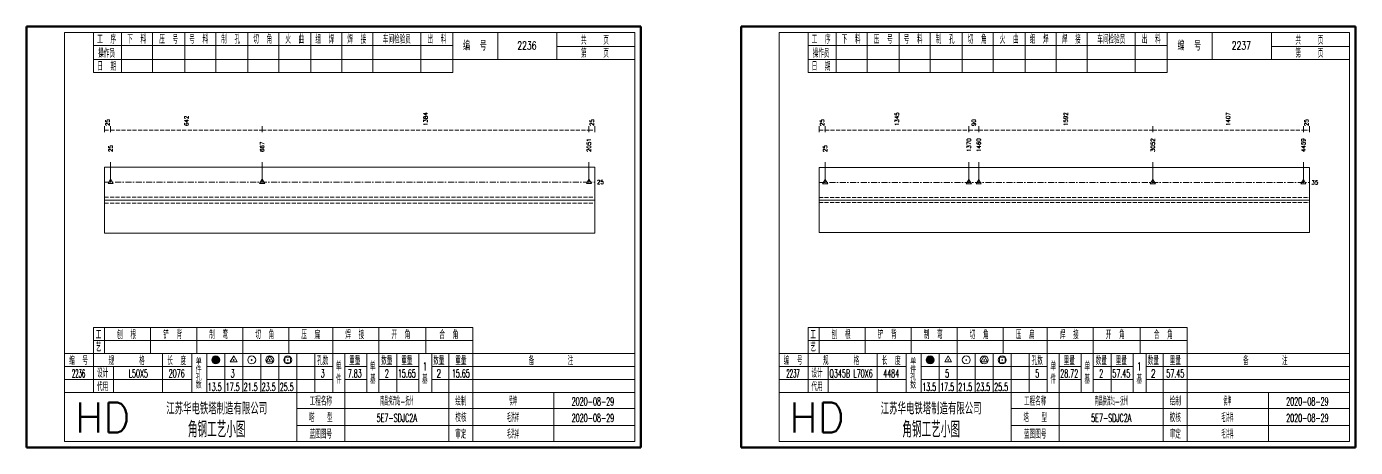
# Model space of a CAD drawing. Extents: x 0 to 5305, y 0 to 1513.
# Drawn here: x 3213 to 3877, y 782 to 992 of the extents above; entities that cross this region are included whole.
import ezdxf
from ezdxf.enums import TextEntityAlignment as Align

# ---------------------------------------------------------------- set-up
doc = ezdxf.new("R2010")
doc.units = 0
doc.header["$MEASUREMENT"] = 0
doc.linetypes.add('一点画线', pattern=[5.2, 3, -1, 0.2, -1])
doc.linetypes.add('虚线', pattern=[2.75, 2, -0.75])
doc.layers.get('0').update_dxf_attribs({"linetype": 'CONTINUOUS', "lineweight": 25})
doc.layers.add('1', color=7, linetype='CONTINUOUS', lineweight=25)
doc.layers.add('4', color=7, linetype='CONTINUOUS', lineweight=25)
doc.styles.get("Standard").update_dxf_attribs({"font": 'simplex.shx', "width": 0.7, "height": 3, "bigfont": 'gbhzfs.shx'})

msp = doc.modelspace()

# ---------------------------------------------------------------- linework, layer by layer
at = {"color": 8, "linetype": 'Continuous', "lineweight": 9}
for p, q in [((3252, 939.25), (3252, 942.25)), ((3255, 939.25), (3255, 942.25)), ((3255, 939.25), (3255, 942.25)), ((3330.72, 939.25), (3330.72, 942.25)), ((3330.72, 939.25), (3330.72, 942.25)), ((3494, 939.25), (3494, 942.25)), ((3494, 939.25), (3494, 942.25)), ((3497, 939.25), (3497, 942.25)), ((3609, 939.25), (3609, 942.25)), ((3612, 939.25), (3612, 942.25)), ((3612, 939.25), (3612, 942.25)), ((3683.86, 939.25), (3683.86, 942.25)), ((3683.86, 939.25), (3683.86, 942.25)), ((3688.77, 939.25), (3688.77, 942.25)), ((3688.77, 939.25), (3688.77, 942.25)), ((3775.76, 939.25), (3775.76, 942.25)), ((3775.76, 939.25), (3775.76, 942.25)), ((3851, 939.25), (3851, 942.25)), ((3851, 939.25), (3851, 942.25)), ((3854, 939.25), (3854, 942.25))]:
    msp.add_line(p, q, dxfattribs=at)
at = {"color": 8, "linetype": '虚线', "lineweight": 9}
for p, q in [((3252, 940.25), (3255, 940.25)), ((3255, 940.25), (3330.72, 940.25)), ((3330.72, 940.25), (3494, 940.25)), ((3494, 940.25), (3497, 940.25)), ((3609, 940.25), (3612, 940.25)), ((3612, 940.25), (3683.86, 940.25)), ((3683.86, 940.25), (3688.77, 940.25)), ((3688.77, 940.25), (3775.76, 940.25)), ((3775.76, 940.25), (3851, 940.25)), ((3851, 940.25), (3854, 940.25))]:
    msp.add_line(p, q, dxfattribs=at)
at = {"color": 7, "linetype": 'Continuous', "lineweight": 13}
for p, q in [((3255, 914.25), (3255, 924.25)), ((3330.72, 914.25), (3330.72, 924.25)), ((3494, 914.25), (3494, 924.25)), ((3612, 914.04), (3612, 924.25)), ((3683.86, 914.04), (3683.86, 924.25)), ((3688.77, 914.04), (3688.77, 924.25)), ((3775.76, 914.04), (3775.76, 924.25)), ((3851, 914.04), (3851, 924.25)), ((3255, 915.75), (3253.7, 913.5)), ((3253.7, 913.5), (3256.3, 913.5)), ((3254.85, 914.1), (3255.15, 914.4)), ((3255.15, 914.1), (3254.85, 914.4)), ((3256.3, 913.5), (3255, 915.75)), ((3330.72, 915.75), (3329.42, 913.5)), ((3329.42, 913.5), (3332.02, 913.5)), ((3330.57, 914.1), (3330.87, 914.4)), ((3330.87, 914.1), (3330.57, 914.4)), ((3332.02, 913.5), (3330.72, 915.75)), ((3494, 915.75), (3492.7, 913.5)), ((3492.7, 913.5), (3495.3, 913.5)), ((3493.85, 914.1), (3494.15, 914.4)), ((3494.15, 914.1), (3493.85, 914.4)), ((3495.3, 913.5), (3494, 915.75)), ((3612, 915.54), (3610.7, 913.29)), ((3610.7, 913.29), (3613.3, 913.29)), ((3611.85, 913.89), (3612.15, 914.19)), ((3612.15, 913.89), (3611.85, 914.19)), ((3613.3, 913.29), (3612, 915.54)), ((3683.86, 915.54), (3682.56, 913.29)), ((3682.56, 913.29), (3685.15, 913.29)), ((3683.71, 913.89), (3684.01, 914.19)), ((3684.01, 913.89), (3683.71, 914.19)), ((3685.15, 913.29), (3683.86, 915.54)), ((3688.77, 915.54), (3687.47, 913.29)), ((3687.47, 913.29), (3690.07, 913.29)), ((3688.62, 913.89), (3688.92, 914.19)), ((3688.92, 913.89), (3688.62, 914.19)), ((3690.07, 913.29), (3688.77, 915.54)), ((3775.76, 915.54), (3774.46, 913.29)), ((3774.46, 913.29), (3777.06, 913.29)), ((3775.61, 913.89), (3775.91, 914.19)), ((3775.91, 913.89), (3775.61, 914.19)), ((3777.06, 913.29), (3775.76, 915.54)), ((3851, 915.54), (3849.7, 913.29)), ((3849.7, 913.29), (3852.3, 913.29)), ((3850.85, 913.89), (3851.15, 914.19)), ((3851.15, 913.89), (3850.85, 914.19)), ((3852.3, 913.29), (3851, 915.54))]:
    msp.add_line(p, q, dxfattribs=at)
at = {"color": 7, "linetype": 'Continuous', "lineweight": 18}
for p, q in [((3252, 921.75), (3252, 888.75)), ((3252, 921.75), (3497, 921.75)), ((3497, 921.75), (3497, 888.75)), ((3609, 921.54), (3609, 888.96)), ((3609, 921.54), (3854, 921.54)), ((3854, 921.54), (3854, 888.96)), ((3252, 905.25), (3497, 905.25)), ((3609, 905.25), (3854, 905.25))]:
    msp.add_line(p, q, dxfattribs=at)
at = {"color": 3, "linetype": '一点画线', "lineweight": 13}
for p, q in [((3252, 914.25), (3497, 914.25)), ((3609, 914.04), (3854, 914.04))]:
    msp.add_line(p, q, dxfattribs=at)
at = {"color": 1, "linetype": '虚线', "lineweight": 18}
for p, q in [((3252, 906.75), (3497, 906.75)), ((3252, 903.75), (3497, 903.75)), ((3609, 906.54), (3854, 906.54)), ((3609, 903.96), (3854, 903.96))]:
    msp.add_line(p, q, dxfattribs=at)
at = {"layer": '1', "color": 7, "linetype": 'Continuous', "lineweight": 18}
for p, q in [((3252, 888.75), (3497, 888.75)), ((3609, 888.96), (3854, 888.96))]:
    msp.add_line(p, q, dxfattribs=at)
at = {"layer": '4', "color": 1, "linetype": 'Continuous', "lineweight": 50}
for p, q in [((3520, 992), (3213, 992)), ((3213, 992), (3213, 781.5)), ((3520, 781.5), (3520, 992)), ((3877, 992), (3570, 992)), ((3570, 992), (3570, 781.5)), ((3877, 781.5), (3877, 992)), ((3213, 781.5), (3520, 781.5)), ((3570, 781.5), (3877, 781.5))]:
    msp.add_line(p, q, dxfattribs=at)
at = {"layer": '4', "color": 1, "linetype": 'Continuous', "lineweight": 18}
for p, q in [((3517, 989), (3232, 989)), ((3232, 989), (3232, 784.5)), ((3246.5, 989), (3246.5, 969)), ((3260.5, 989), (3260.5, 969)), ((3276, 989), (3276, 969)), ((3292, 989), (3292, 969)), ((3307.5, 989), (3307.5, 969)), ((3323.5, 989), (3323.5, 969)), ((3339, 989), (3339, 969)), ((3355, 989), (3355, 969)), ((3370.5, 989), (3370.5, 969)), ((3386, 989), (3386, 969)), ((3410, 989), (3410, 969)), ((3426, 989), (3426, 969)), ((3448.5, 989), (3448.5, 975.5)), ((3478, 989), (3478, 975.5)), ((3517, 784.5), (3517, 989)), ((3874, 989), (3589, 989)), ((3589, 989), (3589, 784.5)), ((3603.5, 989), (3603.5, 969)), ((3617.5, 989), (3617.5, 969)), ((3633, 989), (3633, 969)), ((3649, 989), (3649, 969)), ((3664.5, 989), (3664.5, 969)), ((3680.5, 989), (3680.5, 969)), ((3696, 989), (3696, 969)), ((3712, 989), (3712, 969)), ((3727.5, 989), (3727.5, 969)), ((3743, 989), (3743, 969)), ((3767, 989), (3767, 969)), ((3783, 989), (3783, 969)), ((3805.5, 989), (3805.5, 975.5)), ((3835, 989), (3835, 975.5)), ((3874, 784.5), (3874, 989)), ((3246.5, 982.5), (3426, 982.5)), ((3478, 982), (3517, 982)), ((3603.5, 982.5), (3783, 982.5)), ((3835, 982), (3874, 982)), ((3246.5, 975.5), (3517, 975.5)), ((3603.5, 975.5), (3874, 975.5)), ((3246.5, 969), (3426, 969)), ((3603.5, 969), (3783, 969)), ((3246.5, 841.5), (3436, 841.5)), ((3246.5, 841.5), (3246.5, 828.5)), ((3252, 841.5), (3252, 828.5)), ((3275, 841.5), (3275, 828.5)), ((3298, 841.5), (3298, 828.5)), ((3321, 841.5), (3321, 828.5)), ((3344, 841.5), (3344, 828.5)), ((3366, 841.5), (3366, 828.5)), ((3389, 841.5), (3389, 828.5)), ((3412.5, 841.5), (3412.5, 828.5)), ((3436, 841.5), (3436, 828.5)), ((3603.5, 841.5), (3793, 841.5)), ((3603.5, 841.5), (3603.5, 828.5)), ((3609, 841.5), (3609, 828.5)), ((3632, 841.5), (3632, 828.5)), ((3655, 841.5), (3655, 828.5)), ((3678, 841.5), (3678, 828.5)), ((3701, 841.5), (3701, 828.5)), ((3723, 841.5), (3723, 828.5)), ((3746, 841.5), (3746, 828.5)), ((3769.5, 841.5), (3769.5, 828.5)), ((3793, 841.5), (3793, 828.5)), ((3246.5, 835), (3436, 835)), ((3603.5, 835), (3793, 835)), ((3232, 828.5), (3517, 828.5)), ((3246.5, 828.5), (3246.5, 809)), ((3281, 828.5), (3281, 809)), ((3295.5, 828.5), (3295.5, 809)), ((3303, 828.5), (3303, 809)), ((3312, 828.5), (3312, 809)), ((3321, 828.5), (3321, 809)), ((3330, 828.5), (3330, 809)), ((3339, 828.5), (3339, 809)), ((3348, 828.5), (3348, 809)), ((3357, 828.5), (3357, 809)), ((3366, 828.5), (3366, 809)), ((3372, 828.5), (3372, 809)), ((3383, 828.5), (3383, 809)), ((3389, 828.5), (3389, 809)), ((3398, 828.5), (3398, 809)), ((3409, 828.5), (3409, 809)), ((3415.5, 828.5), (3415.5, 809)), ((3424, 828.5), (3424, 809)), ((3436, 828.5), (3436, 809)), ((3589, 828.5), (3874, 828.5)), ((3603.5, 828.5), (3603.5, 809)), ((3638, 828.5), (3638, 809)), ((3652.5, 828.5), (3652.5, 809)), ((3660, 828.5), (3660, 809)), ((3669, 828.5), (3669, 809)), ((3678, 828.5), (3678, 809)), ((3687, 828.5), (3687, 809)), ((3696, 828.5), (3696, 809)), ((3705, 828.5), (3705, 809)), ((3714, 828.5), (3714, 809)), ((3723, 828.5), (3723, 809)), ((3729, 828.5), (3729, 809)), ((3740, 828.5), (3740, 809)), ((3746, 828.5), (3746, 809)), ((3755, 828.5), (3755, 809)), ((3766, 828.5), (3766, 809)), ((3772.5, 828.5), (3772.5, 809)), ((3781, 828.5), (3781, 809)), ((3793, 828.5), (3793, 809)), ((3232, 822), (3295.5, 822)), ((3256.5, 822), (3256.5, 809)), ((3303, 822), (3366, 822)), ((3372, 822), (3383, 822)), ((3389, 822), (3409, 822)), ((3415.5, 822), (3517, 822)), ((3589, 822), (3652.5, 822)), ((3613.5, 822), (3613.5, 809)), ((3660, 822), (3723, 822)), ((3729, 822), (3740, 822)), ((3746, 822), (3766, 822)), ((3772.5, 822), (3874, 822)), ((3232, 815.5), (3295.5, 815.5)), ((3303, 815.5), (3366, 815.5)), ((3372, 815.5), (3383, 815.5)), ((3389, 815.5), (3409, 815.5)), ((3415.5, 815.5), (3517, 815.5)), ((3589, 815.5), (3652.5, 815.5)), ((3660, 815.5), (3723, 815.5)), ((3729, 815.5), (3740, 815.5)), ((3746, 815.5), (3766, 815.5)), ((3772.5, 815.5), (3874, 815.5)), ((3232, 809), (3517, 809)), ((3348, 809), (3348, 784.5)), ((3372, 809), (3372, 784.5)), ((3424, 809), (3424, 784.5)), ((3436, 809), (3436, 784.5)), ((3476.5, 809), (3476.5, 784.5)), ((3589, 809), (3874, 809)), ((3705, 809), (3705, 784.5)), ((3729, 809), (3729, 784.5)), ((3781, 809), (3781, 784.5)), ((3793, 809), (3793, 784.5)), ((3833.5, 809), (3833.5, 784.5)), ((3348, 801), (3517, 801)), ((3705, 801), (3874, 801)), ((3348, 792.5), (3517, 792.5)), ((3705, 792.5), (3874, 792.5)), ((3232, 784.5), (3517, 784.5)), ((3589, 784.5), (3874, 784.5))]:
    msp.add_line(p, q, dxfattribs=at)
at = {"layer": '4', "color": 7, "linetype": 'Continuous', "lineweight": 13}
for p, q in [((3316.5, 827.25), (3314.77, 824.25)), ((3314.77, 824.25), (3318.23, 824.25)), ((3316.3, 825.05), (3316.7, 825.45)), ((3316.7, 825.05), (3316.3, 825.45)), ((3318.23, 824.25), (3316.5, 827.25)), ((3325.3, 825.05), (3325.7, 825.45)), ((3325.7, 825.05), (3325.3, 825.45)), ((3334.5, 827.25), (3332.77, 824.25)), ((3332.77, 824.25), (3336.23, 824.25)), ((3334.3, 825.05), (3334.7, 825.45)), ((3334.7, 825.05), (3334.3, 825.45)), ((3336.23, 824.25), (3334.5, 827.25)), ((3342.09, 823.84), (3342.09, 826.66)), ((3342.09, 826.66), (3344.91, 826.66)), ((3344.91, 823.84), (3342.09, 823.84)), ((3343.3, 825.05), (3343.7, 825.45)), ((3343.7, 825.05), (3343.3, 825.45)), ((3344.91, 826.66), (3344.91, 823.84)), ((3673.5, 827.25), (3671.77, 824.25)), ((3671.77, 824.25), (3675.23, 824.25)), ((3673.3, 825.05), (3673.7, 825.45)), ((3673.7, 825.05), (3673.3, 825.45)), ((3675.23, 824.25), (3673.5, 827.25)), ((3682.3, 825.05), (3682.7, 825.45)), ((3682.7, 825.05), (3682.3, 825.45)), ((3691.5, 827.25), (3689.77, 824.25)), ((3689.77, 824.25), (3693.23, 824.25)), ((3691.3, 825.05), (3691.7, 825.45)), ((3691.7, 825.05), (3691.3, 825.45)), ((3693.23, 824.25), (3691.5, 827.25)), ((3699.09, 823.84), (3699.09, 826.66)), ((3699.09, 826.66), (3701.91, 826.66)), ((3701.91, 823.84), (3699.09, 823.84)), ((3700.3, 825.05), (3700.7, 825.45)), ((3700.7, 825.05), (3700.3, 825.45)), ((3701.91, 826.66), (3701.91, 823.84))]:
    msp.add_line(p, q, dxfattribs=at)
for centre, radius in [((3307.5, 825.25), 2), ((3307.5, 825.25), 1.8), ((3307.5, 825.25), 1.6), ((3307.5, 825.25), 1.4), ((3307.5, 825.25), 1.2), ((3307.5, 825.25), 1), ((3307.5, 825.25), 0.8), ((3307.5, 825.25), 0.6), ((3307.5, 825.25), 0.4), ((3307.5, 825.25), 0.2), ((3325.5, 825.25), 2), ((3334.5, 825.25), 2), ((3343.5, 825.25), 2), ((3664.5, 825.25), 2), ((3664.5, 825.25), 1.8), ((3664.5, 825.25), 1.6), ((3664.5, 825.25), 1.4), ((3664.5, 825.25), 1.2), ((3664.5, 825.25), 1), ((3664.5, 825.25), 0.8), ((3664.5, 825.25), 0.6), ((3664.5, 825.25), 0.4), ((3664.5, 825.25), 0.2), ((3682.5, 825.25), 2), ((3691.5, 825.25), 2), ((3700.5, 825.25), 2)]:
    msp.add_circle(centre, radius, dxfattribs=at)

# ---------------------------------------------------------------- texts
at = {"color": 8, "linetype": 'Continuous', "lineweight": 9}
for s, p in [('25', (3253.5, 942.25)), ('642', (3292.86, 942.25)), ('1384', (3412.36, 942.25)), ('25', (3495.5, 942.25)), ('25', (3610.5, 942.25)), ('1345', (3647.93, 942.25)), ('90', (3686.31, 942.25)), ('1592', (3732.26, 942.25)), ('1407', (3813.38, 942.25)), ('25', (3852.5, 942.25))]:
    msp.add_text(s, height=2, rotation=90, dxfattribs=at).set_placement(p, align=Align.MIDDLE_LEFT)
at = {"color": 7, "linetype": 'Continuous', "lineweight": 13}
for s, p in [('25', (3255, 929.25)), ('667', (3330.72, 929.25)), ('2051', (3494, 929.25)), ('25', (3612, 929.25)), ('1370', (3683.86, 929.25)), ('1460', (3688.77, 929.25)), ('3052', (3775.76, 929.25)), ('4459', (3851, 929.25))]:
    msp.add_text(s, height=2, rotation=90, dxfattribs=at).set_placement(p, align=Align.MIDDLE_LEFT)
for s, p in [('25', (3498, 914.25)), ('35', (3855, 914.04))]:
    msp.add_text(s, height=2, dxfattribs=at).set_placement(p, align=Align.MIDDLE_LEFT)
at = {"layer": '4', "color": 1, "linetype": 'Continuous', "lineweight": 13}
for s, height, width, p in [('工  序', 4, 0.7, (3253, 985.5)), ('下  料', 4, 0.7, (3268, 985.5)), ('压  号', 4, 0.7, (3284, 985.5)), ('号  料', 4, 0.7, (3299, 985.5)), ('制  孔', 4, 0.7, (3315, 985.5)), ('切  角', 4, 0.7, (3331, 985.5)), ('火  曲', 4, 0.7, (3347, 985.5)), ('组  焊', 4, 0.7, (3362, 985.5)), ('焊  接', 4, 0.7, (3378, 985.5)), ('车间检验员', 4, 0.7, (3398, 985.5)), ('出  料', 4, 0.7, (3418, 985.5)), ('编  号', 5, 0.7, (3437, 982.5)), ('2236', 4, 0.7, (3463, 982.5)), ('共    页', 4, 0.7, (3497, 985)), ('工  序', 4, 0.7, (3610, 985.5)), ('下  料', 4, 0.7, (3625, 985.5)), ('压  号', 4, 0.7, (3641, 985.5)), ('号  料', 4, 0.7, (3656, 985.5)), ('制  孔', 4, 0.7, (3672, 985.5)), ('切  角', 4, 0.7, (3688, 985.5)), ('火  曲', 4, 0.7, (3704, 985.5)), ('组  焊', 4, 0.7, (3719, 985.5)), ('焊  接', 4, 0.7, (3735, 985.5)), ('车间检验员', 4, 0.7, (3755, 985.5)), ('出  料', 4, 0.7, (3775, 985.5)), ('编  号', 5, 0.7, (3794, 982.5)), ('2237', 4, 0.7, (3820, 982.5)), ('共    页', 4, 0.7, (3854, 985)), ('操作员', 4, 0.7, (3253, 978.5)), ('第    页', 4, 0.7, (3497, 978.5)), ('操作员', 4, 0.7, (3610, 978.5)), ('第    页', 4, 0.7, (3854, 978.5)), ('日  期', 4, 0.7, (3253, 972)), ('日  期', 4, 0.7, (3610, 972)), ('工', 4, 0.7, (3249, 837.75)), ('刨  根', 4, 0.7, (3263, 837.75)), ('铲  背', 4, 0.7, (3286, 837.75)), ('制  弯', 4, 0.7, (3309, 837.75)), ('切  角', 4, 0.7, (3332, 837.75)), ('压  扁', 4, 0.7, (3355, 837.75)), ('焊  接', 4, 0.7, (3377, 837.75)), ('开  角', 4, 0.7, (3400, 837.75)), ('合  角', 4, 0.7, (3424, 837.75)), ('工', 4, 0.7, (3606, 837.75)), ('刨  根', 4, 0.7, (3620, 837.75)), ('铲  背', 4, 0.7, (3643, 837.75)), ('制  弯', 4, 0.7, (3666, 837.75)), ('切  角', 4, 0.7, (3689, 837.75)), ('压  扁', 4, 0.7, (3712, 837.75)), ('焊  接', 4, 0.7, (3734, 837.75)), ('开  角', 4, 0.7, (3757, 837.75)), ('合  角', 4, 0.7, (3781, 837.75)), ('艺', 4, 0.7, (3249, 831.5)), ('艺', 4, 0.7, (3606, 831.5)), ('编  号', 4, 0.7, (3239, 824.75)), ('规      格', 4, 0.7, (3263, 824.75)), ('长  度', 4, 0.7, (3288, 824.75)), ('孔数', 4, 0.7, (3361, 824.75)), ('单', 4, 0.7, (3369, 822)), ('重量', 4, 0.7, (3377, 824.75)), ('单', 4, 0.7, (3386, 822)), ('数量', 4, 0.7, (3393, 824.75)), ('重量', 4, 0.7, (3403, 824.75)), ('1', 4, 0.5, (3412, 822)), ('数量', 4, 0.7, (3419, 824.75)), ('重量', 4, 0.7, (3430, 824.75)), ('备        注', 4, 0.7, (3475, 824.75)), ('编  号', 4, 0.7, (3596, 824.75)), ('规      格', 4, 0.7, (3620, 824.75)), ('长  度', 4, 0.7, (3645, 824.75)), ('孔数', 4, 0.7, (3718, 824.75)), ('单', 4, 0.7, (3726, 822)), ('重量', 4, 0.7, (3734, 824.75)), ('单', 4, 0.7, (3743, 822)), ('数量', 4, 0.7, (3750, 824.75)), ('重量', 4, 0.7, (3760, 824.75)), ('1', 4, 0.5, (3769, 822)), ('数量', 4, 0.7, (3776, 824.75)), ('重量', 4, 0.7, (3787, 824.75)), ('备        注', 4, 0.7, (3832, 824.75)), ('2236', 4, 0.4, (3239, 818.5)), ('设计', 4, 0.7, (3251, 818.5)), (' L50X5', 4, 0.5, (3268, 818.5)), ('2076', 4, 0.5, (3288, 818.5)), ('3', 4, 0.5, (3316, 818.5)), ('3', 4, 0.5, (3361, 818.5)), ('件', 4, 0.7, (3369, 815.5)), ('7.83', 4, 0.5, (3377, 818.5)), ('基', 4, 0.7, (3386, 815.5)), ('2', 4, 0.5, (3393, 818.5)), ('15.65', 4, 0.5, (3403, 818.5)), ('基', 4, 0.7, (3412, 815.5)), ('2', 4, 0.7, (3419, 818.5)), ('15.65', 4, 0.5, (3430, 818.5)), ('2237', 4, 0.4, (3596, 818.5)), ('设计', 4, 0.7, (3608, 818.5)), ('Q345B L70X6', 4, 0.5, (3625, 818.5)), ('4484', 4, 0.5, (3645, 818.5)), ('5', 4, 0.5, (3673, 818.5)), ('5', 4, 0.5, (3718, 818.5)), ('件', 4, 0.7, (3726, 815.5)), ('28.72', 4, 0.5, (3734, 818.5)), ('基', 4, 0.7, (3743, 815.5)), ('2', 4, 0.5, (3750, 818.5)), ('57.45', 4, 0.5, (3760, 818.5)), ('基', 4, 0.7, (3769, 815.5)), ('2', 4, 0.7, (3776, 818.5)), ('57.45', 4, 0.5, (3787, 818.5)), ('代用', 4, 0.7, (3251, 811.75)), ('13.5', 4, 0.5, (3307, 811.75)), ('17.5', 4, 0.5, (3316, 811.75)), ('21.5', 4, 0.5, (3325, 811.75)), ('23.5', 4, 0.5, (3334, 811.75)), ('25.5', 4, 0.5, (3343, 811.75)), ('代用', 4, 0.7, (3608, 811.75)), ('13.5', 4, 0.5, (3664, 811.75)), ('17.5', 4, 0.5, (3673, 811.75)), ('21.5', 4, 0.5, (3682, 811.75)), ('23.5', 4, 0.5, (3691, 811.75)), ('25.5', 4, 0.5, (3700, 811.75)), ('江苏华电铁塔制造有限公司', 6, 0.7, (3308, 801)), ('工程名称', 4, 0.7, (3360, 804.5)), ('南昌换流站-抚州', 4, 0.5, (3398, 804.5)), ('绘制', 4, 0.7, (3430, 804.5)), ('侯坤', 4, 0.5, (3456, 804.5)), ('2020-08-29', 4, 0.5, (3496, 804.5)), ('江苏华电铁塔制造有限公司', 6, 0.7, (3665, 801)), ('工程名称', 4, 0.7, (3717, 804.5)), ('南昌换流站-抚州', 4, 0.5, (3755, 804.5)), ('绘制', 4, 0.7, (3787, 804.5)), ('侯坤', 4, 0.5, (3813, 804.5)), ('2020-08-29', 4, 0.5, (3853, 804.5)), ('塔   型', 4, 0.7, (3360, 796.25)), ('5E7-SDJC2A', 4, 0.5, (3398, 796.25)), ('校核', 4, 0.7, (3430, 796.25)), ('毛洪祥', 4, 0.5, (3456, 796.25)), ('2020-08-29', 4, 0.5, (3496, 796.25)), ('塔   型', 4, 0.7, (3717, 796.25)), ('5E7-SDJC2A', 4, 0.5, (3755, 796.25)), ('校核', 4, 0.7, (3787, 796.25)), ('毛洪祥', 4, 0.5, (3813, 796.25)), ('2020-08-29', 4, 0.5, (3853, 796.25)), ('角钢工艺小图', 8, 0.8, (3308, 790.5)), ('蓝图图号', 4, 0.7, (3360, 788)), ('审定', 4, 0.7, (3430, 788)), ('毛洪祥', 4, 0.5, (3456, 788)), ('角钢工艺小图', 8, 0.8, (3665, 790.5)), ('蓝图图号', 4, 0.7, (3717, 788)), ('审定', 4, 0.7, (3787, 788)), ('毛洪祥', 4, 0.5, (3813, 788))]:
    msp.add_text(s, height=height, dxfattribs=dict(at, width=width)).set_placement(p, align=Align.MIDDLE_CENTER)
for s, height, p in [('单', 3, (3299, 824.5)), ('单', 3, (3656, 824.5)), ('件', 3, (3299, 820.5)), ('孔', 3, (3299, 816.5)), ('件', 3, (3656, 820.5)), ('孔', 3, (3656, 816.5)), ('数', 3, (3299, 812.5)), ('数', 3, (3656, 812.5)), ('HD', 15, (3251, 796.5)), ('HD', 15, (3608, 796.5))]:
    msp.add_text(s, height=height, dxfattribs=at).set_placement(p, align=Align.MIDDLE_CENTER)

doc.saveas('drawing.dxf')
